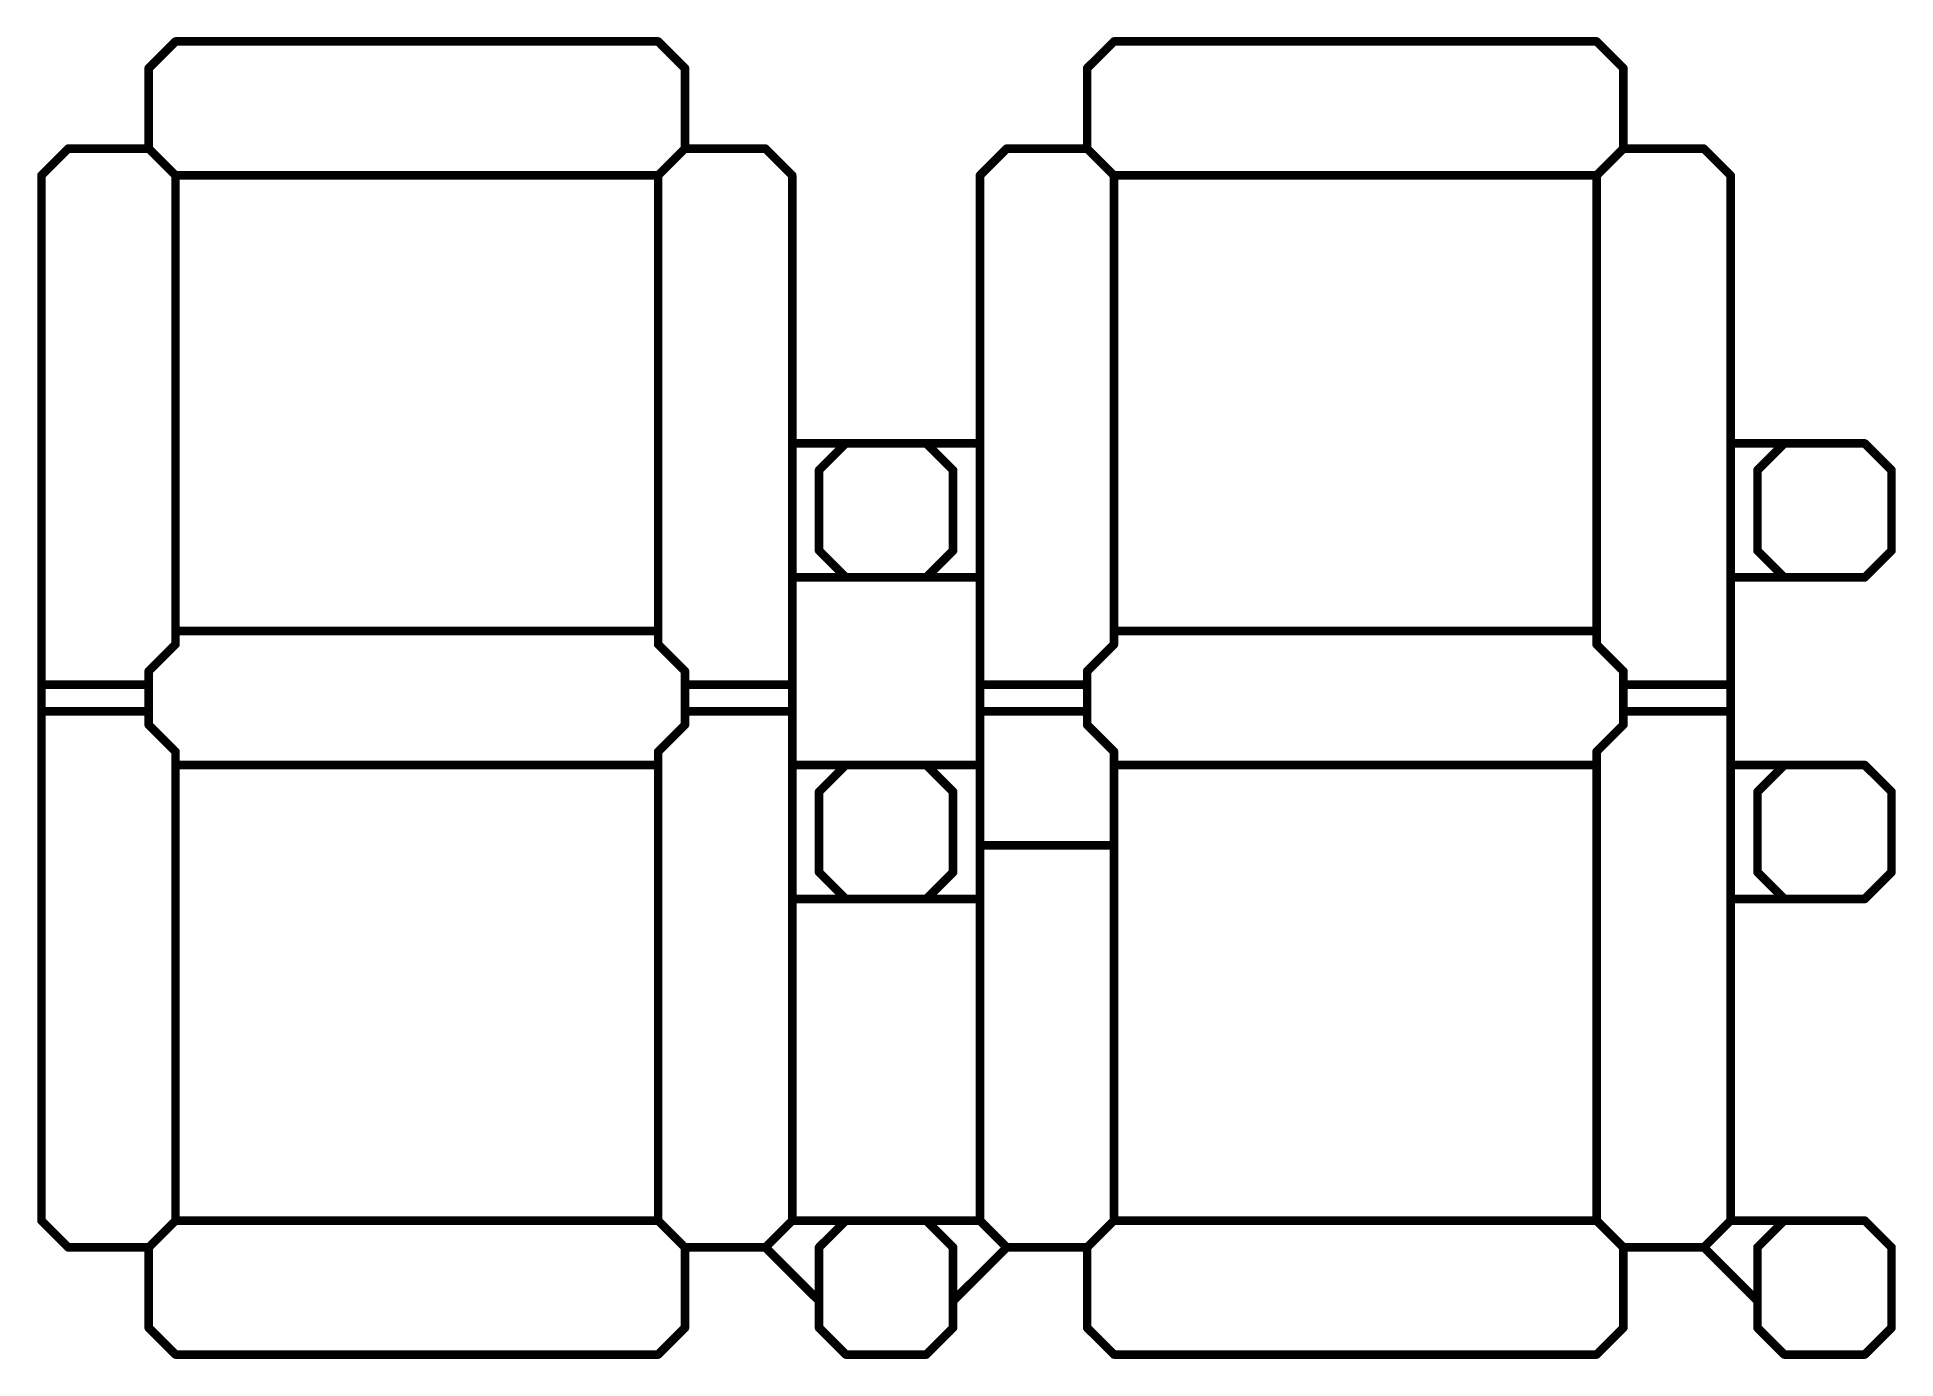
# Model space of a CAD drawing. Extents: x 0.4 to 88.5, y 0.4 to 63.1.
import ezdxf

# ---------------------------------------------------------------- set-up
doc = ezdxf.new("R2010")
doc.units = 0
doc.layers.add('248', color=251, linetype='CONTINUOUS')

msp = doc.modelspace()

# ---------------------------------------------------------------- linework, layer by layer
at = {"layer": '248', "const_width": 0.4064}
for points in [[(5.715, 61.595), (6.985, 62.865)], [(6.985, 62.865), (29.845, 62.865)], [(31.115, 61.595), (29.845, 62.865)], [(50.165, 61.595), (51.435, 62.865)], [(51.435, 62.865), (74.295, 62.865)], [(74.295, 62.865), (75.565, 61.595)], [(5.715, 57.785), (5.715, 61.595)], [(31.115, 57.785), (31.115, 61.595)], [(50.165, 57.785), (50.165, 61.595)], [(75.565, 61.595), (75.565, 57.785)], [(1.905, 57.785), (0.635, 56.515)], [(5.715, 57.785), (1.905, 57.785)], [(6.985, 56.515), (5.715, 57.785)], [(31.115, 57.785), (29.845, 56.515)], [(34.925, 57.785), (31.115, 57.785)], [(36.195, 56.515), (34.925, 57.785)], [(46.355, 57.785), (45.085, 56.515)], [(50.165, 57.785), (46.355, 57.785)], [(51.435, 56.515), (50.165, 57.785)], [(75.565, 57.785), (74.295, 56.515)], [(79.375, 57.785), (75.565, 57.785)], [(80.645, 56.515), (79.375, 57.785)], [(0.635, 56.515), (0.635, 32.385)], [(29.845, 56.515), (6.985, 56.515)], [(6.985, 34.925), (6.985, 56.515)], [(29.845, 56.515), (29.845, 34.925)], [(36.195, 43.815), (36.195, 56.515)], [(45.085, 56.515), (45.085, 43.815)], [(74.295, 56.515), (51.435, 56.515)], [(51.435, 34.925), (51.435, 56.515)], [(74.295, 56.515), (74.295, 34.925)], [(80.645, 43.815), (80.645, 56.515)], [(36.195, 37.465), (36.195, 43.815)], [(36.195, 43.815), (45.085, 43.815)], [(38.735, 43.815), (37.465, 42.545)], [(42.545, 43.815), (38.735, 43.815)], [(43.815, 42.545), (42.545, 43.815)], [(45.085, 43.815), (45.085, 37.465)], [(80.645, 37.465), (80.645, 43.815)], [(83.185, 43.815), (80.645, 43.815)], [(83.185, 43.815), (81.915, 42.545)], [(86.995, 43.815), (83.185, 43.815)], [(88.265, 42.545), (86.995, 43.815)], [(37.465, 42.545), (37.465, 38.735)], [(43.815, 38.735), (43.815, 42.545)], [(81.915, 42.545), (81.915, 38.735)], [(88.265, 38.735), (88.265, 42.545)], [(37.465, 38.735), (38.735, 37.465)], [(42.545, 37.465), (43.815, 38.735)], [(81.915, 38.735), (83.185, 37.465)], [(86.995, 37.465), (88.265, 38.735)], [(36.195, 32.385), (36.195, 37.465)], [(36.195, 37.465), (45.085, 37.465)], [(38.735, 37.465), (42.545, 37.465)], [(45.085, 37.465), (45.085, 32.385)], [(80.645, 32.385), (80.645, 37.465)], [(83.185, 37.465), (80.645, 37.465)], [(83.185, 37.465), (86.995, 37.465)], [(5.715, 33.02), (6.985, 34.29)], [(6.985, 34.29), (6.985, 34.925)], [(6.985, 34.925), (29.845, 34.925)], [(29.845, 34.925), (29.845, 34.29)], [(29.845, 34.29), (31.115, 33.02)], [(50.165, 33.02), (51.435, 34.29)], [(51.435, 34.29), (51.435, 34.925)], [(51.435, 34.925), (74.295, 34.925)], [(74.295, 34.925), (74.295, 34.29)], [(74.295, 34.29), (75.565, 33.02)], [(5.715, 32.385), (0.635, 32.385)], [(0.635, 32.385), (0.635, 31.115)], [(5.715, 32.385), (5.715, 33.02)], [(5.715, 31.115), (5.715, 32.385)], [(31.115, 33.02), (31.115, 32.385)], [(31.115, 32.385), (31.115, 31.115)], [(31.115, 32.385), (36.195, 32.385)], [(36.195, 32.385), (36.195, 31.115)], [(50.165, 32.385), (45.085, 32.385)], [(45.085, 32.385), (45.085, 31.115)], [(50.165, 32.385), (50.165, 33.02)], [(50.165, 31.115), (50.165, 32.385)], [(75.565, 33.02), (75.565, 32.385)], [(75.565, 32.385), (75.565, 31.115)], [(75.565, 32.385), (80.645, 32.385)], [(80.645, 32.385), (80.645, 31.115)], [(0.635, 31.115), (5.715, 31.115)], [(0.635, 31.115), (0.635, 6.985)], [(5.715, 31.115), (5.715, 30.48)], [(31.115, 31.115), (31.115, 30.48)], [(31.115, 31.115), (36.195, 31.115)], [(36.195, 28.575), (36.195, 31.115)], [(45.085, 31.115), (45.085, 28.575)], [(45.085, 31.115), (50.165, 31.115)], [(50.165, 31.115), (50.165, 30.48)], [(75.565, 31.115), (75.565, 30.48)], [(75.565, 31.115), (80.645, 31.115)], [(80.645, 28.575), (80.645, 31.115)], [(5.715, 30.48), (6.985, 29.21)], [(31.115, 30.48), (29.845, 29.21)], [(50.165, 30.48), (51.435, 29.21)], [(75.565, 30.48), (74.295, 29.21)], [(6.985, 29.21), (6.985, 28.575)], [(29.845, 29.21), (29.845, 28.575)], [(51.435, 29.21), (51.435, 28.575)], [(74.295, 29.21), (74.295, 28.575)], [(29.845, 28.575), (6.985, 28.575)], [(6.985, 6.985), (6.985, 28.575)], [(29.845, 28.575), (29.845, 6.985)], [(36.195, 22.225), (36.195, 28.575)], [(36.195, 28.575), (45.085, 28.575)], [(38.735, 28.575), (37.465, 27.305)], [(42.545, 28.575), (38.735, 28.575)], [(43.815, 27.305), (42.545, 28.575)], [(45.085, 28.575), (45.085, 24.765)], [(51.435, 24.765), (51.435, 28.575)], [(74.295, 28.575), (51.435, 28.575)], [(74.295, 28.575), (74.295, 6.985)], [(80.645, 22.225), (80.645, 28.575)], [(83.185, 28.575), (80.645, 28.575)], [(83.185, 28.575), (81.915, 27.305)], [(86.995, 28.575), (83.185, 28.575)], [(88.265, 27.305), (86.995, 28.575)], [(37.465, 27.305), (37.465, 23.495)], [(43.815, 23.495), (43.815, 27.305)], [(81.915, 27.305), (81.915, 23.495)], [(88.265, 23.495), (88.265, 27.305)], [(45.085, 24.765), (51.435, 24.765)], [(45.085, 24.765), (45.085, 22.225)], [(51.435, 6.985), (51.435, 24.765)], [(37.465, 23.495), (38.735, 22.225)], [(42.545, 22.225), (43.815, 23.495)], [(81.915, 23.495), (83.185, 22.225)], [(86.995, 22.225), (88.265, 23.495)], [(36.195, 6.985), (36.195, 22.225)], [(45.085, 22.225), (36.195, 22.225)], [(38.735, 22.225), (42.545, 22.225)], [(45.085, 22.225), (45.085, 6.985)], [(80.645, 6.985), (80.645, 22.225)], [(83.185, 22.225), (80.645, 22.225)], [(83.185, 22.225), (86.995, 22.225)], [(0.635, 6.985), (1.905, 5.715)], [(5.715, 5.715), (6.985, 6.985)], [(6.985, 6.985), (29.845, 6.985)], [(29.845, 6.985), (31.115, 5.715)], [(34.925, 5.715), (36.195, 6.985)], [(36.195, 6.985), (45.085, 6.985)], [(38.735, 6.985), (37.465, 5.715)], [(42.545, 6.985), (38.735, 6.985)], [(43.815, 5.715), (42.545, 6.985)], [(45.085, 6.985), (46.355, 5.715)], [(50.165, 5.715), (51.435, 6.985)], [(51.435, 6.985), (74.295, 6.985)], [(74.295, 6.985), (75.565, 5.715)], [(79.375, 5.715), (80.645, 6.985)], [(80.645, 6.985), (83.185, 6.985)], [(83.185, 6.985), (81.915, 5.715)], [(86.995, 6.985), (83.185, 6.985)], [(88.265, 5.715), (86.995, 6.985)], [(1.905, 5.715), (5.715, 5.715)], [(5.715, 1.905), (5.715, 5.715)], [(31.115, 5.715), (34.925, 5.715)], [(31.115, 5.715), (31.115, 1.905)], [(34.925, 5.715), (37.465, 3.175)], [(37.465, 5.715), (37.465, 3.175)], [(43.815, 3.175), (43.815, 5.715)], [(46.355, 5.715), (43.815, 3.175)], [(46.355, 5.715), (50.165, 5.715)], [(50.165, 1.905), (50.165, 5.715)], [(75.565, 5.715), (79.375, 5.715)], [(75.565, 5.715), (75.565, 1.905)], [(79.375, 5.715), (81.915, 3.175)], [(81.915, 5.715), (81.915, 3.175)], [(88.265, 1.905), (88.265, 5.715)], [(37.465, 3.175), (37.465, 1.905)], [(43.815, 1.905), (43.815, 3.175)], [(81.915, 3.175), (81.915, 1.905)], [(6.985, 0.635), (5.715, 1.905)], [(31.115, 1.905), (29.845, 0.635)], [(37.465, 1.905), (38.735, 0.635)], [(42.545, 0.635), (43.815, 1.905)], [(51.435, 0.635), (50.165, 1.905)], [(75.565, 1.905), (74.295, 0.635)], [(81.915, 1.905), (83.185, 0.635)], [(86.995, 0.635), (88.265, 1.905)], [(29.845, 0.635), (6.985, 0.635)], [(38.735, 0.635), (42.545, 0.635)], [(74.295, 0.635), (51.435, 0.635)], [(83.185, 0.635), (86.995, 0.635)]]:
    msp.add_lwpolyline(points, dxfattribs=at)
at = {"layer": '248', "const_width": 0.2032}
for points in [[(6.985, 62.9666, 1), (6.985, 62.7634)], [(7.0568, 62.7932, 1), (6.9132, 62.9368)], [(29.9168, 62.9368, 1), (29.7732, 62.7932)], [(29.845, 62.7634, 1), (29.845, 62.9666)], [(51.435, 62.9666, 1), (51.435, 62.7634)], [(51.5068, 62.7932, 1), (51.3632, 62.9368)], [(74.3668, 62.9368, 1), (74.2232, 62.7932)], [(74.295, 62.7634, 1), (74.295, 62.9666)], [(5.8166, 61.595, 1), (5.6134, 61.595)], [(5.6432, 61.6668, 1), (5.7868, 61.5232)], [(31.2166, 61.595, 1), (31.0134, 61.595)], [(31.0432, 61.5232, 1), (31.1868, 61.6668)], [(50.2666, 61.595, 1), (50.0634, 61.595)], [(50.0932, 61.6668, 1), (50.2368, 61.5232)], [(75.6666, 61.595, 1), (75.4634, 61.595)], [(75.4932, 61.5232, 1), (75.6368, 61.6668)], [(1.905, 57.8866, 1), (1.905, 57.6834)], [(1.9768, 57.7132, 1), (1.8332, 57.8568)], [(5.6134, 57.785, 1), (5.8166, 57.785)], [(5.7868, 57.8568, 1), (5.6432, 57.7132)], [(5.715, 57.6834, 1), (5.715, 57.8866)], [(31.115, 57.8866, 1), (31.115, 57.6834)], [(31.0134, 57.785, 1), (31.2166, 57.785)], [(31.1868, 57.7132, 1), (31.0432, 57.8568)], [(34.9968, 57.8568, 1), (34.8532, 57.7132)], [(34.925, 57.6834, 1), (34.925, 57.8866)], [(46.355, 57.8866, 1), (46.355, 57.6834)], [(46.4268, 57.7132, 1), (46.2832, 57.8568)], [(50.0634, 57.785, 1), (50.2666, 57.785)], [(50.2368, 57.8568, 1), (50.0932, 57.7132)], [(50.165, 57.6834, 1), (50.165, 57.8866)], [(75.565, 57.8866, 1), (75.565, 57.6834)], [(75.4634, 57.785, 1), (75.6666, 57.785)], [(75.6368, 57.7132, 1), (75.4932, 57.8568)], [(79.4468, 57.8568, 1), (79.3032, 57.7132)], [(79.375, 57.6834, 1), (79.375, 57.8866)], [(0.7366, 56.515, 1), (0.5334, 56.515)], [(0.5632, 56.5868, 1), (0.7068, 56.4432)], [(6.985, 56.6166, 1), (6.985, 56.4134)], [(7.0866, 56.515, 1), (6.8834, 56.515)], [(6.9132, 56.4432, 1), (7.0568, 56.5868)], [(29.9466, 56.515, 1), (29.7434, 56.515)], [(29.7732, 56.5868, 1), (29.9168, 56.4432)], [(29.845, 56.4134, 1), (29.845, 56.6166)], [(36.2966, 56.515, 1), (36.0934, 56.515)], [(36.1232, 56.4432, 1), (36.2668, 56.5868)], [(45.1866, 56.515, 1), (44.9834, 56.515)], [(45.0132, 56.5868, 1), (45.1568, 56.4432)], [(51.435, 56.6166, 1), (51.435, 56.4134)], [(51.5366, 56.515, 1), (51.3334, 56.515)], [(51.3632, 56.4432, 1), (51.5068, 56.5868)], [(74.3966, 56.515, 1), (74.1934, 56.515)], [(74.2232, 56.5868, 1), (74.3668, 56.4432)], [(74.295, 56.4134, 1), (74.295, 56.6166)], [(80.7466, 56.515, 1), (80.5434, 56.515)], [(80.5732, 56.4432, 1), (80.7168, 56.5868)], [(36.2966, 43.815, 1), (36.0934, 43.815)], [(36.195, 43.9166, 1), (36.195, 43.7134)], [(36.0934, 43.815, 1), (36.2966, 43.815)], [(38.735, 43.9166, 1), (38.735, 43.7134)], [(38.8068, 43.7432, 1), (38.6632, 43.8868)], [(42.6168, 43.8868, 1), (42.4732, 43.7432)], [(42.545, 43.7134, 1), (42.545, 43.9166)], [(45.1866, 43.815, 1), (44.9834, 43.815)], [(44.9834, 43.815, 1), (45.1866, 43.815)], [(45.085, 43.7134, 1), (45.085, 43.9166)], [(80.7466, 43.815, 1), (80.5434, 43.815)], [(80.645, 43.9166, 1), (80.645, 43.7134)], [(80.5434, 43.815, 1), (80.7466, 43.815)], [(83.185, 43.9166, 1), (83.185, 43.7134)], [(83.2568, 43.7432, 1), (83.1132, 43.8868)], [(83.185, 43.7134, 1), (83.185, 43.9166)], [(87.0668, 43.8868, 1), (86.9232, 43.7432)], [(86.995, 43.7134, 1), (86.995, 43.9166)], [(37.5666, 42.545, 1), (37.3634, 42.545)], [(37.3932, 42.6168, 1), (37.5368, 42.4732)], [(43.9166, 42.545, 1), (43.7134, 42.545)], [(43.7432, 42.4732, 1), (43.8868, 42.6168)], [(82.0166, 42.545, 1), (81.8134, 42.545)], [(81.8432, 42.6168, 1), (81.9868, 42.4732)], [(88.3666, 42.545, 1), (88.1634, 42.545)], [(88.1932, 42.4732, 1), (88.3368, 42.6168)], [(37.3634, 38.735, 1), (37.5666, 38.735)], [(37.5368, 38.8068, 1), (37.3932, 38.6632)], [(43.7134, 38.735, 1), (43.9166, 38.735)], [(43.8868, 38.6632, 1), (43.7432, 38.8068)], [(81.8134, 38.735, 1), (82.0166, 38.735)], [(81.9868, 38.8068, 1), (81.8432, 38.6632)], [(88.1634, 38.735, 1), (88.3666, 38.735)], [(88.3368, 38.6632, 1), (88.1932, 38.8068)], [(36.2966, 37.465, 1), (36.0934, 37.465)], [(36.195, 37.5666, 1), (36.195, 37.3634)], [(36.0934, 37.465, 1), (36.2966, 37.465)], [(38.735, 37.5666, 1), (38.735, 37.3634)], [(38.6632, 37.3932, 1), (38.8068, 37.5368)], [(42.4732, 37.5368, 1), (42.6168, 37.3932)], [(42.545, 37.3634, 1), (42.545, 37.5666)], [(45.1866, 37.465, 1), (44.9834, 37.465)], [(44.9834, 37.465, 1), (45.1866, 37.465)], [(45.085, 37.3634, 1), (45.085, 37.5666)], [(80.7466, 37.465, 1), (80.5434, 37.465)], [(80.645, 37.5666, 1), (80.645, 37.3634)], [(80.5434, 37.465, 1), (80.7466, 37.465)], [(83.185, 37.5666, 1), (83.185, 37.3634)], [(83.1132, 37.3932, 1), (83.2568, 37.5368)], [(83.185, 37.3634, 1), (83.185, 37.5666)], [(86.9232, 37.5368, 1), (87.0668, 37.3932)], [(86.995, 37.3634, 1), (86.995, 37.5666)], [(7.0866, 34.925, 1), (6.8834, 34.925)], [(6.985, 35.0266, 1), (6.985, 34.8234)], [(6.8834, 34.925, 1), (7.0866, 34.925)], [(6.8834, 34.29, 1), (7.0866, 34.29)], [(7.0568, 34.2182, 1), (6.9132, 34.3618)], [(29.9466, 34.925, 1), (29.7434, 34.925)], [(29.7434, 34.925, 1), (29.9466, 34.925)], [(29.7434, 34.29, 1), (29.9466, 34.29)], [(29.9168, 34.3618, 1), (29.7732, 34.2182)], [(29.845, 34.8234, 1), (29.845, 35.0266)], [(51.5366, 34.925, 1), (51.3334, 34.925)], [(51.435, 35.0266, 1), (51.435, 34.8234)], [(51.3334, 34.925, 1), (51.5366, 34.925)], [(51.3334, 34.29, 1), (51.5366, 34.29)], [(51.5068, 34.2182, 1), (51.3632, 34.3618)], [(74.3966, 34.925, 1), (74.1934, 34.925)], [(74.1934, 34.925, 1), (74.3966, 34.925)], [(74.1934, 34.29, 1), (74.3966, 34.29)], [(74.3668, 34.3618, 1), (74.2232, 34.2182)], [(74.295, 34.8234, 1), (74.295, 35.0266)], [(0.635, 32.4866, 1), (0.635, 32.2834)], [(0.7366, 32.385, 1), (0.5334, 32.385)], [(5.8166, 33.02, 1), (5.6134, 33.02)], [(5.8166, 32.385, 1), (5.6134, 32.385)], [(5.6432, 33.0918, 1), (5.7868, 32.9482)], [(5.715, 32.2834, 1), (5.715, 32.4866)], [(31.2166, 33.02, 1), (31.0134, 33.02)], [(31.2166, 32.385, 1), (31.0134, 32.385)], [(31.115, 32.4866, 1), (31.115, 32.2834)], [(31.0432, 32.9482, 1), (31.1868, 33.0918)], [(36.2966, 32.385, 1), (36.0934, 32.385)], [(36.195, 32.2834, 1), (36.195, 32.4866)], [(45.085, 32.4866, 1), (45.085, 32.2834)], [(45.1866, 32.385, 1), (44.9834, 32.385)], [(50.2666, 33.02, 1), (50.0634, 33.02)], [(50.2666, 32.385, 1), (50.0634, 32.385)], [(50.0932, 33.0918, 1), (50.2368, 32.9482)], [(50.165, 32.2834, 1), (50.165, 32.4866)], [(75.6666, 33.02, 1), (75.4634, 33.02)], [(75.6666, 32.385, 1), (75.4634, 32.385)], [(75.565, 32.4866, 1), (75.565, 32.2834)], [(75.4932, 32.9482, 1), (75.6368, 33.0918)], [(80.7466, 32.385, 1), (80.5434, 32.385)], [(80.645, 32.2834, 1), (80.645, 32.4866)], [(0.5334, 32.385, 1), (0.7366, 32.385)], [(5.6134, 32.385, 1), (5.8166, 32.385)], [(31.0134, 32.385, 1), (31.2166, 32.385)], [(36.0934, 32.385, 1), (36.2966, 32.385)], [(44.9834, 32.385, 1), (45.1866, 32.385)], [(50.0634, 32.385, 1), (50.2666, 32.385)], [(75.4634, 32.385, 1), (75.6666, 32.385)], [(80.5434, 32.385, 1), (80.7466, 32.385)], [(0.635, 31.2166, 1), (0.635, 31.0134)], [(0.7366, 31.115, 1), (0.5334, 31.115)], [(0.5334, 31.115, 1), (0.7366, 31.115)], [(5.8166, 31.115, 1), (5.6134, 31.115)], [(5.6134, 31.115, 1), (5.8166, 31.115)], [(5.715, 31.0134, 1), (5.715, 31.2166)], [(31.2166, 31.115, 1), (31.0134, 31.115)], [(31.115, 31.2166, 1), (31.115, 31.0134)], [(31.0134, 31.115, 1), (31.2166, 31.115)], [(36.2966, 31.115, 1), (36.0934, 31.115)], [(36.0934, 31.115, 1), (36.2966, 31.115)], [(36.195, 31.0134, 1), (36.195, 31.2166)], [(45.1866, 31.115, 1), (44.9834, 31.115)], [(45.085, 31.2166, 1), (45.085, 31.0134)], [(44.9834, 31.115, 1), (45.1866, 31.115)], [(50.2666, 31.115, 1), (50.0634, 31.115)], [(50.0634, 31.115, 1), (50.2666, 31.115)], [(50.165, 31.0134, 1), (50.165, 31.2166)], [(75.6666, 31.115, 1), (75.4634, 31.115)], [(75.565, 31.2166, 1), (75.565, 31.0134)], [(75.4634, 31.115, 1), (75.6666, 31.115)], [(80.7466, 31.115, 1), (80.5434, 31.115)], [(80.5434, 31.115, 1), (80.7466, 31.115)], [(80.645, 31.0134, 1), (80.645, 31.2166)], [(5.6134, 30.48, 1), (5.8166, 30.48)], [(5.7868, 30.5518, 1), (5.6432, 30.4082)], [(31.0134, 30.48, 1), (31.2166, 30.48)], [(31.1868, 30.4082, 1), (31.0432, 30.5518)], [(50.0634, 30.48, 1), (50.2666, 30.48)], [(50.2368, 30.5518, 1), (50.0932, 30.4082)], [(75.4634, 30.48, 1), (75.6666, 30.48)], [(75.6368, 30.4082, 1), (75.4932, 30.5518)], [(7.0866, 29.21, 1), (6.8834, 29.21)], [(6.9132, 29.1382, 1), (7.0568, 29.2818)], [(29.9466, 29.21, 1), (29.7434, 29.21)], [(29.7732, 29.2818, 1), (29.9168, 29.1382)], [(51.5366, 29.21, 1), (51.3334, 29.21)], [(51.3632, 29.1382, 1), (51.5068, 29.2818)], [(74.3966, 29.21, 1), (74.1934, 29.21)], [(74.2232, 29.2818, 1), (74.3668, 29.1382)], [(6.985, 28.6766, 1), (6.985, 28.4734)], [(7.0866, 28.575, 1), (6.8834, 28.575)], [(6.8834, 28.575, 1), (7.0866, 28.575)], [(29.9466, 28.575, 1), (29.7434, 28.575)], [(29.7434, 28.575, 1), (29.9466, 28.575)], [(29.845, 28.4734, 1), (29.845, 28.6766)], [(36.2966, 28.575, 1), (36.0934, 28.575)], [(36.195, 28.6766, 1), (36.195, 28.4734)], [(36.0934, 28.575, 1), (36.2966, 28.575)], [(38.735, 28.6766, 1), (38.735, 28.4734)], [(38.8068, 28.5032, 1), (38.6632, 28.6468)], [(42.6168, 28.6468, 1), (42.4732, 28.5032)], [(42.545, 28.4734, 1), (42.545, 28.6766)], [(45.1866, 28.575, 1), (44.9834, 28.575)], [(44.9834, 28.575, 1), (45.1866, 28.575)], [(45.085, 28.4734, 1), (45.085, 28.6766)], [(51.5366, 28.575, 1), (51.3334, 28.575)], [(51.435, 28.6766, 1), (51.435, 28.4734)], [(51.3334, 28.575, 1), (51.5366, 28.575)], [(74.3966, 28.575, 1), (74.1934, 28.575)], [(74.1934, 28.575, 1), (74.3966, 28.575)], [(74.295, 28.4734, 1), (74.295, 28.6766)], [(80.7466, 28.575, 1), (80.5434, 28.575)], [(80.645, 28.6766, 1), (80.645, 28.4734)], [(80.5434, 28.575, 1), (80.7466, 28.575)], [(83.185, 28.6766, 1), (83.185, 28.4734)], [(83.2568, 28.5032, 1), (83.1132, 28.6468)], [(83.185, 28.4734, 1), (83.185, 28.6766)], [(87.0668, 28.6468, 1), (86.9232, 28.5032)], [(86.995, 28.4734, 1), (86.995, 28.6766)], [(37.5666, 27.305, 1), (37.3634, 27.305)], [(37.3932, 27.3768, 1), (37.5368, 27.2332)], [(43.9166, 27.305, 1), (43.7134, 27.305)], [(43.7432, 27.2332, 1), (43.8868, 27.3768)], [(82.0166, 27.305, 1), (81.8134, 27.305)], [(81.8432, 27.3768, 1), (81.9868, 27.2332)], [(88.3666, 27.305, 1), (88.1634, 27.305)], [(88.1932, 27.2332, 1), (88.3368, 27.3768)], [(45.085, 24.8666, 1), (45.085, 24.6634)], [(45.1866, 24.765, 1), (44.9834, 24.765)], [(44.9834, 24.765, 1), (45.1866, 24.765)], [(51.5366, 24.765, 1), (51.3334, 24.765)], [(51.3334, 24.765, 1), (51.5366, 24.765)], [(51.435, 24.6634, 1), (51.435, 24.8666)], [(37.3634, 23.495, 1), (37.5666, 23.495)], [(37.5368, 23.5668, 1), (37.3932, 23.4232)], [(43.7134, 23.495, 1), (43.9166, 23.495)], [(43.8868, 23.4232, 1), (43.7432, 23.5668)], [(81.8134, 23.495, 1), (82.0166, 23.495)], [(81.9868, 23.5668, 1), (81.8432, 23.4232)], [(88.1634, 23.495, 1), (88.3666, 23.495)], [(88.3368, 23.4232, 1), (88.1932, 23.5668)], [(36.2966, 22.225, 1), (36.0934, 22.225)], [(36.195, 22.3266, 1), (36.195, 22.1234)], [(36.0934, 22.225, 1), (36.2966, 22.225)], [(38.735, 22.3266, 1), (38.735, 22.1234)], [(38.6632, 22.1532, 1), (38.8068, 22.2968)], [(42.4732, 22.2968, 1), (42.6168, 22.1532)], [(42.545, 22.1234, 1), (42.545, 22.3266)], [(45.1866, 22.225, 1), (44.9834, 22.225)], [(44.9834, 22.225, 1), (45.1866, 22.225)], [(45.085, 22.1234, 1), (45.085, 22.3266)], [(80.7466, 22.225, 1), (80.5434, 22.225)], [(80.645, 22.3266, 1), (80.645, 22.1234)], [(80.5434, 22.225, 1), (80.7466, 22.225)], [(83.185, 22.3266, 1), (83.185, 22.1234)], [(83.1132, 22.1532, 1), (83.2568, 22.2968)], [(83.185, 22.1234, 1), (83.185, 22.3266)], [(86.9232, 22.2968, 1), (87.0668, 22.1532)], [(86.995, 22.1234, 1), (86.995, 22.3266)], [(0.5334, 6.985, 1), (0.7366, 6.985)], [(0.7068, 7.0568, 1), (0.5632, 6.9132)], [(6.985, 7.0866, 1), (6.985, 6.8834)], [(6.8834, 6.985, 1), (7.0866, 6.985)], [(7.0568, 6.9132, 1), (6.9132, 7.0568)], [(29.7434, 6.985, 1), (29.9466, 6.985)], [(29.9168, 7.0568, 1), (29.7732, 6.9132)], [(29.845, 6.8834, 1), (29.845, 7.0866)], [(36.195, 7.0866, 1), (36.195, 6.8834)], [(36.0934, 6.985, 1), (36.2966, 6.985)], [(36.2668, 6.9132, 1), (36.1232, 7.0568)], [(38.735, 7.0866, 1), (38.735, 6.8834)], [(38.8068, 6.9132, 1), (38.6632, 7.0568)], [(42.6168, 7.0568, 1), (42.4732, 6.9132)], [(42.545, 6.8834, 1), (42.545, 7.0866)], [(44.9834, 6.985, 1), (45.1866, 6.985)], [(45.1568, 7.0568, 1), (45.0132, 6.9132)], [(45.085, 6.8834, 1), (45.085, 7.0866)], [(51.435, 7.0866, 1), (51.435, 6.8834)], [(51.3334, 6.985, 1), (51.5366, 6.985)], [(51.5068, 6.9132, 1), (51.3632, 7.0568)], [(74.1934, 6.985, 1), (74.3966, 6.985)], [(74.3668, 7.0568, 1), (74.2232, 6.9132)], [(74.295, 6.8834, 1), (74.295, 7.0866)], [(80.645, 7.0866, 1), (80.645, 6.8834)], [(80.5434, 6.985, 1), (80.7466, 6.985)], [(80.7168, 6.9132, 1), (80.5732, 7.0568)], [(83.185, 7.0866, 1), (83.185, 6.8834)], [(83.2568, 6.9132, 1), (83.1132, 7.0568)], [(83.185, 6.8834, 1), (83.185, 7.0866)], [(87.0668, 7.0568, 1), (86.9232, 6.9132)], [(86.995, 6.8834, 1), (86.995, 7.0866)], [(1.905, 5.8166, 1), (1.905, 5.6134)], [(1.8332, 5.6432, 1), (1.9768, 5.7868)], [(5.8166, 5.715, 1), (5.6134, 5.715)], [(5.6432, 5.7868, 1), (5.7868, 5.6432)], [(5.715, 5.6134, 1), (5.715, 5.8166)], [(31.115, 5.8166, 1), (31.115, 5.6134)], [(31.2166, 5.715, 1), (31.0134, 5.715)], [(31.0432, 5.6432, 1), (31.1868, 5.7868)], [(34.9968, 5.7868, 1), (34.8532, 5.6432)], [(34.8532, 5.7868, 1), (34.9968, 5.6432)], [(34.925, 5.6134, 1), (34.925, 5.8166)], [(37.5666, 5.715, 1), (37.3634, 5.715)], [(37.3932, 5.7868, 1), (37.5368, 5.6432)], [(43.9166, 5.715, 1), (43.7134, 5.715)], [(43.7432, 5.6432, 1), (43.8868, 5.7868)], [(46.355, 5.8166, 1), (46.355, 5.6134)], [(46.4268, 5.6432, 1), (46.2832, 5.7868)], [(46.2832, 5.6432, 1), (46.4268, 5.7868)], [(50.2666, 5.715, 1), (50.0634, 5.715)], [(50.0932, 5.7868, 1), (50.2368, 5.6432)], [(50.165, 5.6134, 1), (50.165, 5.8166)], [(75.565, 5.8166, 1), (75.565, 5.6134)], [(75.6666, 5.715, 1), (75.4634, 5.715)], [(75.4932, 5.6432, 1), (75.6368, 5.7868)], [(79.4468, 5.7868, 1), (79.3032, 5.6432)], [(79.3032, 5.7868, 1), (79.4468, 5.6432)], [(79.375, 5.6134, 1), (79.375, 5.8166)], [(82.0166, 5.715, 1), (81.8134, 5.715)], [(81.8432, 5.7868, 1), (81.9868, 5.6432)], [(88.3666, 5.715, 1), (88.1634, 5.715)], [(88.1932, 5.6432, 1), (88.3368, 5.7868)], [(37.5666, 3.175, 1), (37.3634, 3.175)], [(37.3634, 3.175, 1), (37.5666, 3.175)], [(37.3932, 3.1032, 1), (37.5368, 3.2468)], [(43.9166, 3.175, 1), (43.7134, 3.175)], [(43.7134, 3.175, 1), (43.9166, 3.175)], [(43.7432, 3.2468, 1), (43.8868, 3.1032)], [(82.0166, 3.175, 1), (81.8134, 3.175)], [(81.8134, 3.175, 1), (82.0166, 3.175)], [(81.8432, 3.1032, 1), (81.9868, 3.2468)], [(5.6134, 1.905, 1), (5.8166, 1.905)], [(5.7868, 1.9768, 1), (5.6432, 1.8332)], [(31.0134, 1.905, 1), (31.2166, 1.905)], [(31.1868, 1.8332, 1), (31.0432, 1.9768)], [(37.3634, 1.905, 1), (37.5666, 1.905)], [(37.5368, 1.9768, 1), (37.3932, 1.8332)], [(43.7134, 1.905, 1), (43.9166, 1.905)], [(43.8868, 1.8332, 1), (43.7432, 1.9768)], [(50.0634, 1.905, 1), (50.2666, 1.905)], [(50.2368, 1.9768, 1), (50.0932, 1.8332)], [(75.4634, 1.905, 1), (75.6666, 1.905)], [(75.6368, 1.8332, 1), (75.4932, 1.9768)], [(81.8134, 1.905, 1), (82.0166, 1.905)], [(81.9868, 1.9768, 1), (81.8432, 1.8332)], [(88.1634, 1.905, 1), (88.3666, 1.905)], [(88.3368, 1.8332, 1), (88.1932, 1.9768)], [(6.985, 0.7366, 1), (6.985, 0.5334)], [(6.9132, 0.5632, 1), (7.0568, 0.7068)], [(29.7732, 0.7068, 1), (29.9168, 0.5632)], [(29.845, 0.5334, 1), (29.845, 0.7366)], [(38.735, 0.7366, 1), (38.735, 0.5334)], [(38.6632, 0.5632, 1), (38.8068, 0.7068)], [(42.4732, 0.7068, 1), (42.6168, 0.5632)], [(42.545, 0.5334, 1), (42.545, 0.7366)], [(51.435, 0.7366, 1), (51.435, 0.5334)], [(51.3632, 0.5632, 1), (51.5068, 0.7068)], [(74.2232, 0.7068, 1), (74.3668, 0.5632)], [(74.295, 0.5334, 1), (74.295, 0.7366)], [(83.185, 0.7366, 1), (83.185, 0.5334)], [(83.1132, 0.5632, 1), (83.2568, 0.7068)], [(86.9232, 0.7068, 1), (87.0668, 0.5632)], [(86.995, 0.5334, 1), (86.995, 0.7366)]]:
    msp.add_lwpolyline(points, format="xyb", dxfattribs=at)

doc.saveas('drawing.dxf')
